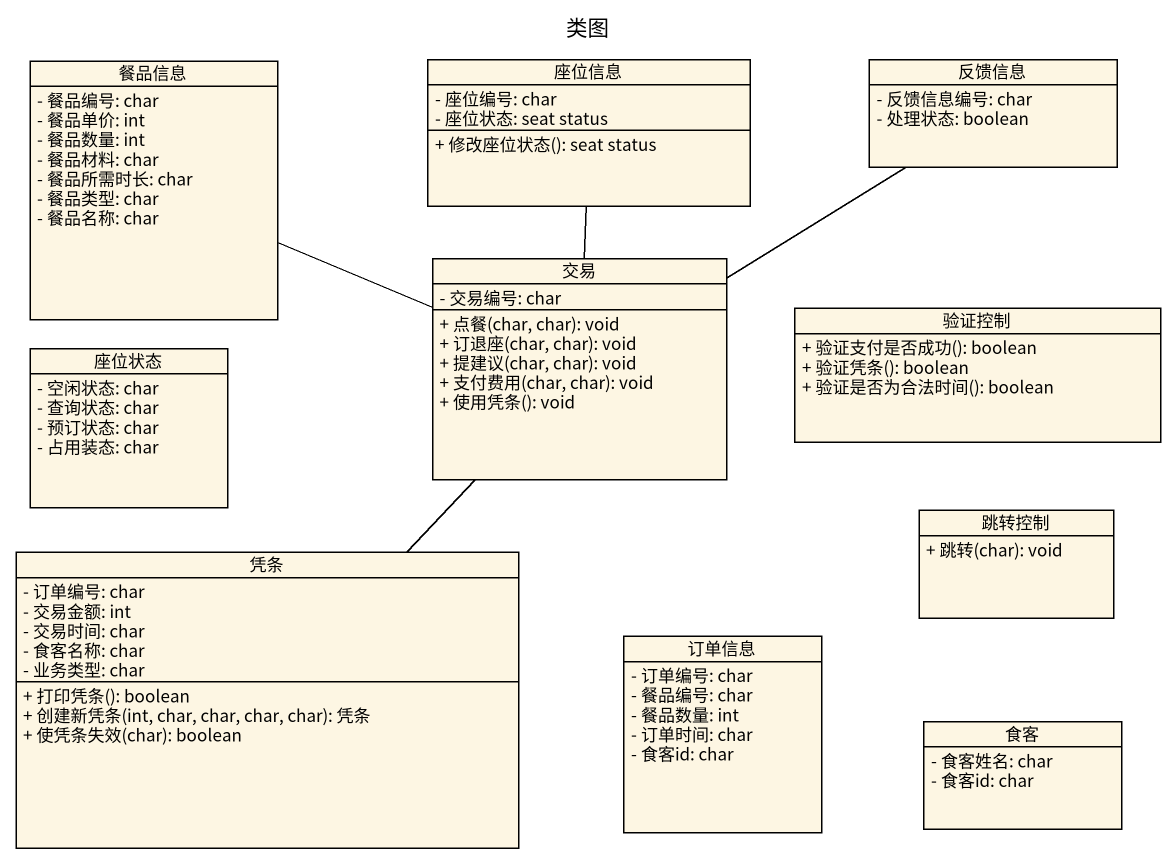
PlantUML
@startuml
title 类图
hide circle
hide empty members
skinparam classAttributeIconSize 0
class 餐品信息 {
  - 餐品编号: char
  - 餐品单价: int
  - 餐品数量: int
  - 餐品材料: char
  - 餐品所需时长: char
  - 餐品类型: char
  - 餐品名称: char
}
class 座位信息 {
  - 座位编号: char
  - 座位状态: seat status
  + 修改座位状态(): seat status
}
class 反馈信息 {
  - 反馈信息编号: char
  - 处理状态: boolean
}
class 交易 {
  - 交易编号: char
  + 点餐(char, char): void
  + 订退座(char, char): void
  + 提建议(char, char): void
  + 支付费用(char, char): void
  + 使用凭条(): void
}
class 座位状态 {
  - 空闲状态: char
  - 查询状态: char
  - 预订状态: char
  - 占用装态: char
}
class 验证控制 {
  + 验证支付是否成功(): boolean
  + 验证凭条(): boolean
  + 验证是否为合法时间(): boolean
}
class 凭条 {
  - 订单编号: char
  - 交易金额: int
  - 交易时间: char
  - 食客名称: char
  - 业务类型: char
  + 打印凭条(): boolean
  + 创建新凭条(int, char, char, char, char): 凭条
  + 使凭条失效(char): boolean
}
class 跳转控制 {
  + 跳转(char): void
}
class 订单信息 {
  - 订单编号: char
  - 餐品编号: char
  - 餐品数量: int
  - 订单时间: char
  - 食客id: char
}
class 食客 {
  - 食客姓名: char
  - 食客id: char
}
交易 -left- 餐品信息
交易 -up- 座位信息
交易 -up- 反馈信息
交易 -- 凭条
@enduml
